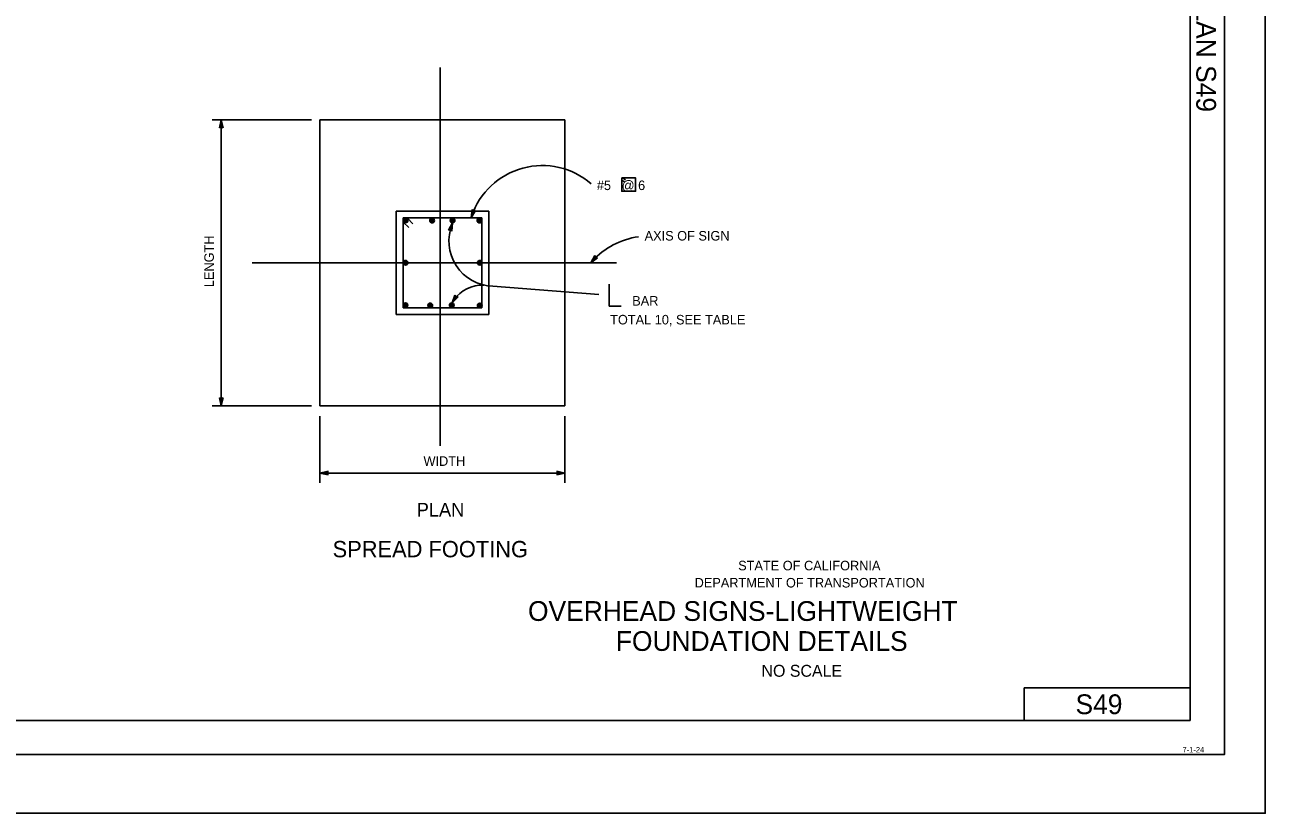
# Model space of a CAD drawing. Extents: x -894 to 866, y -472 to 714.
# Drawn here: x -45 to 866, y -472 to 107 of the extents above; entities that cross this region are included whole.
import ezdxf

# ---------------------------------------------------------------- set-up
doc = ezdxf.new("R2010")
doc.units = 0
for name, color, linetype in [('border_INSIDE-BORDER-anno', 7, 'Continuous'), ('border_PLOTTING-ELEMENTS', 7, 'Continuous'), ('border_rw_22x34_Cut_Lines', 7, 'Continuous'), ('border_SHEET', 7, 'Continuous'), ('border_WITHIN-BORDER-anno', 7, 'Continuous'), ('tcd_SIGN-OVERHEAD', 7, 'Continuous'), ('tcd_SIGN-OVERHEAD-anno', 7, 'Continuous')]:
    doc.layers.add(name, color=color, linetype=linetype)

msp = doc.modelspace()

# ---------------------------------------------------------------- linework, layer by layer
at = {"layer": 'border_PLOTTING-ELEMENTS'}
for points in [[(-894.04, -472.44), (865.96, -472.44), (865.96, 713.56), (-894.04, 713.56)], [(-864.04, 670.56), (835.96, 670.56), (835.96, -429.44), (-864.04, -429.44)]]:
    msp.add_lwpolyline(points, close=True, dxfattribs=at)
at = {"layer": 'border_rw_22x34_Cut_Lines'}
msp.add_lwpolyline([(-864.04, 670.56), (835.96, 670.56), (835.96, -429.44), (-864.04, -429.44)], close=True, dxfattribs=at)
at = {"layer": 'border_SHEET'}
for p, q in [((810.96, 645.56), (810.96, -404.44)), ((688.93, -404.44), (688.93, -380.44)), ((688.93, -380.44), (810.93, -380.44)), ((810.96, -404.44), (-814.04, -404.44))]:
    msp.add_line(p, q, dxfattribs=at)
at = {"layer": 'tcd_SIGN-OVERHEAD'}
for p, q in [((259.82, 75.26), (259.82, -202.59)), ((171.57, -173.31), (171.57, 36.69)), ((171.57, 36.69), (351.57, 36.69)), ((351.57, -173.31), (351.57, 36.69)), ((227.57, -30.31), (227.57, -106.31)), ((227.57, -30.31), (295.57, -30.31)), ((232.57, -35.31), (232.57, -101.31)), ((232.57, -35.31), (290.57, -35.31)), ((235.78, -35.54), (239.79, -39.63)), ((290.57, -35.31), (290.57, -101.31)), ((295.57, -30.31), (295.57, -106.31)), ((232.78, -38.3), (236.78, -42.39)), ((121.66, -68.31), (389.4, -68.31)), ((227.57, -106.31), (295.57, -106.31)), ((232.57, -101.31), (290.57, -101.31)), ((171.57, -173.31), (351.57, -173.31))]:
    msp.add_line(p, q, dxfattribs=at)
for points in [[(259.82, 72.26), (259.82, 52.26)], [(259.82, 49.26), (259.82, 45.26)], [(259.82, 42.26), (259.82, 22.26)], [(259.82, 19.26), (259.82, 15.26)], [(259.82, 12.26), (259.82, -7.74)], [(259.82, -10.74), (259.82, -14.74)], [(259.82, -17.74), (259.82, -37.74)], [(259.82, -40.74), (259.82, -44.74)], [(259.82, -47.74), (259.82, -67.74)], [(124.66, -68.31), (144.66, -68.31)], [(147.66, -68.31), (151.66, -68.31)], [(154.66, -68.31), (174.66, -68.31)], [(177.66, -68.31), (181.66, -68.31)], [(184.66, -68.31), (204.66, -68.31)], [(207.66, -68.31), (211.66, -68.31)], [(214.66, -68.31), (234.66, -68.31)], [(237.66, -68.31), (241.66, -68.31)], [(244.66, -68.31), (264.66, -68.31)], [(259.82, -70.74), (259.82, -74.74)], [(267.66, -68.31), (271.66, -68.31)], [(274.66, -68.31), (294.66, -68.31)], [(297.66, -68.31), (301.66, -68.31)], [(304.66, -68.31), (324.66, -68.31)], [(327.66, -68.31), (331.66, -68.31)], [(334.66, -68.31), (354.66, -68.31)], [(357.66, -68.31), (361.66, -68.31)], [(364.66, -68.31), (384.66, -68.31)], [(387.66, -68.31), (389.4, -68.31)], [(259.82, -77.74), (259.82, -97.74)], [(259.82, -100.74), (259.82, -104.74)], [(259.82, -107.74), (259.82, -127.74)], [(259.82, -130.74), (259.82, -134.74)], [(259.82, -137.74), (259.82, -157.74)], [(259.82, -160.74), (259.82, -164.74)], [(259.82, -167.74), (259.82, -187.74)], [(259.82, -190.74), (259.82, -194.74)], [(259.82, -197.74), (259.82, -202.59)]]:
    msp.add_lwpolyline(points, dxfattribs=at)
for centre, radius in [((234.52, -37.12), 1.72), ((234.52, -37.12), 1.51), ((234.52, -37.12), 1.31), ((234.52, -37.12), 1.1), ((234.52, -37.12), 0.894), ((234.52, -37.12), 0.687), ((253.94, -37.28), 1.72), ((253.94, -37.28), 1.51), ((253.94, -37.28), 1.31), ((253.94, -37.28), 1.1), ((253.94, -37.28), 0.894), ((268.97, -37.15), 1.72), ((268.97, -37.15), 1.51), ((268.97, -37.15), 1.31), ((268.97, -37.15), 1.1), ((268.97, -37.15), 0.894), ((288.69, -37.28), 1.72), ((288.69, -37.28), 1.51), ((288.69, -37.28), 1.31), ((288.69, -37.28), 1.1), ((288.69, -37.28), 0.894), ((234.52, -37.12), 0.481), ((234.52, -37.12), 0.206), ((253.94, -37.28), 0.687), ((253.94, -37.28), 0.481), ((253.94, -37.28), 0.206), ((268.97, -37.15), 0.687), ((268.97, -37.15), 0.481), ((268.97, -37.15), 0.206), ((288.69, -37.28), 0.687), ((288.69, -37.28), 0.481), ((288.69, -37.28), 0.206), ((234.48, -68.25), 1.72), ((234.48, -68.25), 1.51), ((234.48, -68.25), 1.31), ((234.48, -68.25), 1.1), ((234.48, -68.25), 0.894), ((234.48, -68.25), 0.687), ((234.48, -68.25), 0.481), ((234.48, -68.25), 0.206), ((288.94, -68.22), 1.72), ((288.94, -68.22), 1.51), ((288.94, -68.22), 1.31), ((288.94, -68.22), 1.1), ((288.94, -68.22), 0.894), ((288.94, -68.22), 0.687), ((288.94, -68.22), 0.481), ((288.94, -68.22), 0.206), ((234.39, -99.42), 1.72), ((234.39, -99.42), 1.51), ((234.39, -99.42), 1.31), ((234.39, -99.42), 1.1), ((234.39, -99.42), 0.894), ((234.39, -99.42), 0.687), ((234.39, -99.42), 0.481), ((234.39, -99.42), 0.206), ((252.53, -99.52), 1.72), ((252.53, -99.52), 1.51), ((252.53, -99.52), 1.31), ((252.53, -99.52), 1.1), ((252.53, -99.52), 0.894), ((252.53, -99.52), 0.687), ((252.53, -99.52), 0.481), ((252.53, -99.52), 0.206), ((268.43, -99.42), 1.72), ((268.43, -99.42), 1.51), ((268.43, -99.42), 1.31), ((268.43, -99.42), 1.1), ((268.43, -99.42), 0.894), ((268.43, -99.42), 0.687), ((268.43, -99.42), 0.481), ((268.43, -99.42), 0.206), ((289, -99.61), 1.72), ((289, -99.61), 1.51), ((289, -99.61), 1.31), ((289, -99.61), 1.1), ((289, -99.61), 0.894), ((289, -99.61), 0.687), ((289, -99.61), 0.481), ((289, -99.61), 0.206)]:
    msp.add_circle(centre, radius, dxfattribs=at)
at = {"layer": 'tcd_SIGN-OVERHEAD-anno'}
for p, q in [((92.33, 36.69), (165.23, 36.69)), ((97.75, 30.84), (99.09, 36.84)), ((99.09, 36.84), (99.09, -173.31)), ((99.09, 36.84), (99.09, 36.84)), ((99.09, 36.84), (100.42, 30.84)), ((99.09, 31.64), (97.75, 30.84)), ((97.75, 30.84), (97.75, 30.84)), ((98.1, 31.06), (99.09, 35.46)), ((98.46, 31.29), (99.09, 34.08)), ((98.81, 31.47), (99.08, 32.7)), ((99.08, 32.7), (99.35, 31.49)), ((99.09, 35.45), (100.06, 31.08)), ((99.09, 34.08), (99.71, 31.25)), ((100.42, 30.84), (99.09, 31.64)), ((100.42, 30.84), (100.42, 30.84)), ((393.26, -7.6), (395.43, -8.98)), ((393.9, -5.97), (396.07, -7.35)), ((282.75, -35.23), (283.31, -29.11)), ((285.86, -29.92), (282.75, -35.23)), ((282.75, -35.23), (282.75, -35.23)), ((283.17, -33.9), (283.58, -29.44)), ((285.45, -30.02), (283.17, -33.91)), ((283.31, -29.11), (283.31, -29.11)), ((283.31, -29.11), (284.34, -30.28)), ((283.59, -32.6), (283.86, -29.72)), ((285.04, -30.13), (283.59, -32.6)), ((284.02, -31.28), (284.13, -30.05)), ((284.65, -30.2), (284.02, -31.28)), ((284.34, -30.28), (285.86, -29.92)), ((285.86, -29.92), (285.86, -29.92)), ((265.89, -44.32), (268.84, -38.93)), ((267.4, -43.92), (265.89, -44.32)), ((265.89, -44.32), (265.89, -44.32)), ((266.29, -44.21), (268.46, -40.25)), ((266.7, -44.08), (268.07, -41.58)), ((267.08, -44.01), (267.69, -42.91)), ((268.45, -45.06), (267.4, -43.92)), ((267.69, -42.91), (267.61, -44.14)), ((268.07, -41.58), (267.89, -44.47)), ((268.46, -40.26), (268.17, -44.73)), ((268.84, -38.93), (268.45, -45.06)), ((268.45, -45.06), (268.45, -45.06)), ((268.84, -38.93), (268.84, -38.93)), ((370.55, -68.23), (373.6, -62.89)), ((371.48, -67.2), (373.7, -63.31)), ((372.41, -66.19), (373.84, -63.67)), ((373.59, -62.89), (374.04, -64.38)), ((373.6, -62.89), (373.6, -62.89)), ((375.57, -64.69), (370.55, -68.23)), ((370.55, -68.23), (370.55, -68.23)), ((375.16, -64.61), (371.48, -67.21)), ((374.74, -64.54), (372.41, -66.19)), ((373.34, -65.16), (373.95, -64.09)), ((374.36, -64.44), (373.34, -65.16)), ((374.04, -64.38), (375.57, -64.69)), ((375.57, -64.69), (375.57, -64.69)), ((298.63, -85.48), (376.52, -91.64)), ((383.91, -83.99), (383.91, -100.14)), ((268.75, -97.74), (270.76, -91.93)), ((273.03, -93.33), (268.75, -97.74)), ((268.75, -97.74), (268.75, -97.74)), ((269.47, -96.55), (270.94, -92.32)), ((272.61, -93.32), (269.47, -96.56)), ((270.2, -95.38), (271.14, -92.65)), ((272.19, -93.34), (270.2, -95.38)), ((270.76, -91.93), (270.76, -91.93)), ((270.76, -91.93), (271.47, -93.31)), ((270.92, -94.21), (271.32, -93.04)), ((271.8, -93.3), (270.92, -94.21)), ((271.47, -93.31), (273.03, -93.33)), ((273.03, -93.33), (273.03, -93.33)), ((383.91, -100.14), (392.81, -100.14)), ((99.09, -173.31), (97.76, -167.31)), ((97.76, -167.31), (97.76, -167.31)), ((97.76, -167.31), (99.09, -168.11)), ((99.08, -171.92), (98.12, -167.54)), ((99.09, -170.55), (98.46, -167.72)), ((99.09, -169.16), (98.82, -167.95)), ((99.09, -168.11), (100.43, -167.31)), ((100.43, -167.31), (99.09, -173.31)), ((100.07, -167.52), (99.09, -171.93)), ((99.71, -167.76), (99.09, -170.55)), ((99.37, -167.93), (99.09, -169.16)), ((100.43, -167.31), (100.43, -167.31)), ((92.33, -173.31), (165.23, -173.31)), ((99.09, -173.31), (99.09, -173.31)), ((171.57, -229.88), (171.57, -180.88)), ((351.57, -229.88), (351.57, -180.88)), ((171.57, -222.64), (177.57, -221.31)), ((171.57, -222.64), (351.57, -222.64)), ((177.57, -223.98), (171.57, -222.64)), ((171.57, -222.64), (171.57, -222.64)), ((177.35, -223.62), (172.95, -222.64)), ((172.96, -222.63), (177.33, -221.67)), ((174.33, -222.64), (177.16, -222.01)), ((177.12, -223.26), (174.33, -222.64)), ((175.71, -222.64), (176.92, -222.37)), ((176.94, -222.91), (175.71, -222.64)), ((177.57, -221.31), (176.77, -222.64)), ((176.77, -222.64), (177.57, -223.98)), ((177.57, -221.31), (177.57, -221.31)), ((177.57, -223.98), (177.57, -223.98)), ((346.37, -222.64), (345.57, -221.3)), ((345.57, -221.3), (345.57, -221.3)), ((345.57, -221.3), (351.57, -222.64)), ((351.57, -222.64), (345.57, -223.97)), ((345.57, -223.97), (346.37, -222.64)), ((345.57, -223.97), (345.57, -223.97)), ((345.78, -221.65), (350.19, -222.64)), ((350.18, -222.64), (345.8, -223.61)), ((348.8, -222.63), (345.98, -223.26)), ((346.02, -222.01), (348.8, -222.63)), ((346.19, -222.36), (347.42, -222.63)), ((347.42, -222.63), (346.21, -222.9)), ((351.57, -222.64), (351.57, -222.64))]:
    msp.add_line(p, q, dxfattribs=at)
msp.add_lwpolyline([(393.28, -5.95), (403.46, -5.95), (403.46, -15.72), (393.28, -15.72)], close=True, dxfattribs=at)
for centre, radius, start, end in [((334.87, -51.57), 54.77, 48.99338, 161.23519), ((299.64, -52.14), 33.36, 157.87247, 268.26264), ((412.96, -104.46), 55.8, 97.60684, 137.78663), ((291.27, -111.21), 26.65, 88.77882, 143.64546)]:
    msp.add_arc(centre, radius, start, end, dxfattribs=at)

# ---------------------------------------------------------------- texts
at = {"layer": 'border_INSIDE-BORDER-anno'}
for s, height, p in [('STATE OF CALIFORNIA', 7, (478.79, -294.09)), ('DEPARTMENT OF TRANSPORTATION', 7, (446.79, -306.69)), ('OVERHEAD SIGNS-LIGHTWEIGHT', 14.5, (324.4, -331.23)), ('FOUNDATION DETAILS', 14.5, (388.91, -353.26)), ('NO SCALE', 8.75, (495.94, -372.26))]:
    msp.add_text(s, height=height, dxfattribs=at).set_placement(p)
at = {"layer": 'border_WITHIN-BORDER-anno'}
msp.add_text('2024 STANDARD PLAN S49', height=14.5, rotation=270, dxfattribs=at).set_placement((815.33, 293.54))
for s, height, p in [('S49', 14.5, (726.61, -399.69)), ('7-1-24', 4, (805.2, -427.86))]:
    msp.add_text(s, height=height, dxfattribs=at).set_placement(p)
at = {"layer": 'tcd_SIGN-OVERHEAD-anno'}
for s, height, p in [('#5   @ 6', 7, (374.96, -14.83)), ('AXIS OF SIGN', 7, (410.07, -51.89)), ('BAR', 7, (400.96, -99.67)), ('TOTAL 10, SEE TABLE', 7, (384.73, -113.51)), ('WIDTH', 7, (247.63, -217.36)), ('PLAN', 10, (242.64, -254.56)), ('SPREAD FOOTING', 12, (180.85, -284.52))]:
    msp.add_text(s, height=height, dxfattribs=at).set_placement(p)
msp.add_text('LENGTH', height=7, rotation=90, dxfattribs=at).set_placement((93.6, -86.15))

doc.saveas('drawing.dxf')
